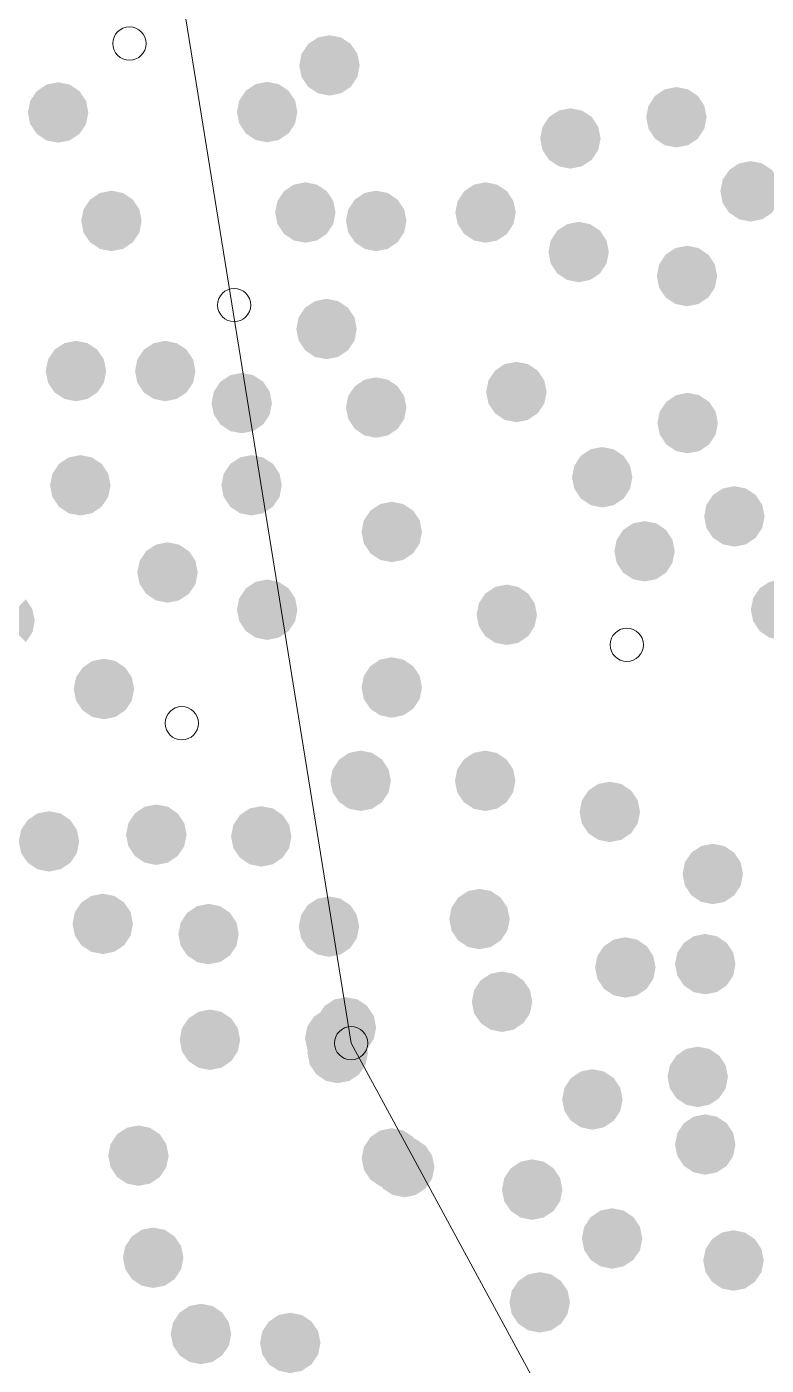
# Model space of a CAD drawing. Header units: millimetres. Extents: x 87938 to 265635, y 330093 to 434310.
# Drawn here: x 234171 to 234868, y 385234 to 386497 of the extents above; entities that cross this region are included whole.
import ezdxf

# ---------------------------------------------------------------- set-up
doc = ezdxf.new("R2010")
doc.units = ezdxf.units.MM

# ---------------------------------------------------------------- blocks, each defined once
blk = doc.blocks.new('A$C3F56660F')
at = {"lineweight": 0}
for p, q in [((1919, 5132.2), (2099.4, 4014.4)), ((2099.4, 4014.4), (2587.1, 3116.1))]:
    blk.add_line(p, q, dxfattribs=at)
for centre, start, end in [((1890.3, 4957.6), 0, 180), ((1890.3, 4957.6), 180, 0), ((1989.1, 4710.9), 0, 180), ((1989.1, 4710.9), 180, 0), ((2359.4, 4390.3), 0, 180), ((2359.4, 4390.3), 180, 0), ((1939.7, 4316.3), 0, 180), ((1939.7, 4316.3), 180, 0), ((2099.4, 4014.4), 0, 180), ((2099.4, 4014.4), 180, 0)]:
    blk.add_arc(centre, 15.7, start, end, dxfattribs=at)
for points in [[(2079, 4937), (2079, 4965.5), (2058.8, 4957.2), (2068.1, 4963.3)], [(2079, 4937), (2099.1, 4957.2), (2079, 4965.5), (2089.9, 4963.3)], [(2079, 4937), (2058.8, 4957.2), (2050.5, 4937), (2052.6, 4947.9)], [(2079, 4937), (2107.5, 4937), (2099.1, 4957.2), (2105.3, 4947.9)], [(2079, 4937), (2050.5, 4937), (2058.8, 4916.8), (2052.6, 4926.1)], [(2079, 4937), (2058.8, 4916.8), (2079, 4908.5), (2068.1, 4910.7)], [(2079, 4937), (2079, 4908.5), (2099.1, 4916.8), (2089.9, 4910.7)], [(2079, 4937), (2099.1, 4916.8), (2107.5, 4937), (2105.3, 4926.1)], [(1823, 4892.6), (1802.9, 4912.7), (1794.5, 4892.6), (1796.7, 4903.5)], [(1823, 4892.6), (1823, 4921.1), (1802.9, 4912.7), (1812.1, 4918.9)], [(1823, 4892.6), (1843.2, 4912.7), (1823, 4921.1), (1833.9, 4918.9)], [(1823, 4892.6), (1851.5, 4892.6), (1843.2, 4912.7), (1849.4, 4903.5)], [(2020.2, 4893), (2000.1, 4913.1), (1991.7, 4893), (1993.9, 4903.9)], [(2020.2, 4893), (2020.2, 4921.5), (2000.1, 4913.1), (2009.3, 4919.3)], [(2020.2, 4893), (2040.4, 4913.1), (2020.2, 4921.5), (2031.1, 4919.3)], [(2020.2, 4893), (2048.7, 4893), (2040.4, 4913.1), (2046.6, 4903.9)], [(2406.2, 4888.1), (2406.2, 4916.6), (2386, 4908.2), (2395.3, 4914.4)], [(2406.2, 4888.1), (2426.4, 4908.2), (2406.2, 4916.6), (2417.1, 4914.4)], [(2406.2, 4888.1), (2386, 4908.2), (2377.7, 4888.1), (2379.9, 4899)], [(2406.2, 4888.1), (2434.7, 4888.1), (2426.4, 4908.2), (2432.5, 4899)], [(1823, 4892.6), (1794.5, 4892.6), (1802.9, 4872.4), (1796.7, 4881.7)], [(1823, 4892.6), (1802.9, 4872.4), (1823, 4864.1), (1812.1, 4866.2)], [(1823, 4892.6), (1823, 4864.1), (1843.2, 4872.4), (1833.9, 4866.2)], [(1823, 4892.6), (1843.2, 4872.4), (1851.5, 4892.6), (1849.4, 4881.7)], [(2020.2, 4893), (1991.7, 4893), (2000.1, 4872.8), (1993.9, 4882.1)], [(2020.2, 4893), (2000.1, 4872.8), (2020.2, 4864.5), (2009.3, 4866.6)], [(2020.2, 4893), (2020.2, 4864.5), (2040.4, 4872.8), (2031.1, 4866.6)], [(2020.2, 4893), (2040.4, 4872.8), (2048.7, 4893), (2046.6, 4882.1)], [(2306.2, 4868.1), (2286, 4888.3), (2277.7, 4868.1), (2279.9, 4879)], [(2306.2, 4868.1), (2306.2, 4896.6), (2286, 4888.3), (2295.3, 4894.4)], [(2306.2, 4868.1), (2326.4, 4888.3), (2306.2, 4896.6), (2317.1, 4894.4)], [(2306.2, 4868.1), (2334.7, 4868.1), (2326.4, 4888.3), (2332.5, 4879)], [(2406.2, 4888.1), (2377.7, 4888.1), (2386, 4867.9), (2379.9, 4877.2)], [(2406.2, 4888.1), (2386, 4867.9), (2406.2, 4859.6), (2395.3, 4861.7)], [(2406.2, 4888.1), (2406.2, 4859.6), (2426.4, 4867.9), (2417.1, 4861.7)], [(2406.2, 4888.1), (2426.4, 4867.9), (2434.7, 4888.1), (2432.5, 4877.2)], [(2306.2, 4868.1), (2277.7, 4868.1), (2286, 4847.9), (2279.9, 4857.2)], [(2306.2, 4868.1), (2286, 4847.9), (2306.2, 4839.6), (2295.3, 4841.8)], [(2306.2, 4868.1), (2306.2, 4839.6), (2326.4, 4847.9), (2317.1, 4841.8)], [(2306.2, 4868.1), (2326.4, 4847.9), (2334.7, 4868.1), (2332.5, 4857.2)], [(2476.2, 4818.2), (2456, 4838.3), (2447.7, 4818.2), (2449.8, 4829.1)], [(2476.2, 4818.2), (2476.2, 4846.7), (2456, 4838.3), (2465.3, 4844.5)], [(2476.2, 4818.2), (2496.4, 4838.3), (2476.2, 4846.7), (2487.1, 4844.5)], [(2476.2, 4818.2), (2504.7, 4818.2), (2496.4, 4838.3), (2502.5, 4829.1)], [(2056.2, 4798.2), (2056.2, 4826.7), (2036.1, 4818.3), (2045.3, 4824.5)], [(2056.2, 4798.2), (2076.4, 4818.3), (2056.2, 4826.7), (2067.1, 4824.5)], [(2226.2, 4798.2), (2226.2, 4826.7), (2206, 4818.3), (2215.3, 4824.5)], [(2226.2, 4798.2), (2246.4, 4818.3), (2226.2, 4826.7), (2237.1, 4824.5)], [(1873.3, 4790.3), (1873.3, 4818.8), (1853.2, 4810.4), (1862.4, 4816.6)], [(1873.3, 4790.3), (1893.5, 4810.4), (1873.3, 4818.8), (1884.2, 4816.6)], [(2056.2, 4798.2), (2036.1, 4818.3), (2027.7, 4798.2), (2029.9, 4809.1)], [(2056.2, 4798.2), (2084.7, 4798.2), (2076.4, 4818.3), (2082.6, 4809.1)], [(2123, 4790.3), (2123, 4818.8), (2102.9, 4810.4), (2112.1, 4816.6)], [(2123, 4790.3), (2143.2, 4810.4), (2123, 4818.8), (2134, 4816.6)], [(2226.2, 4798.2), (2206, 4818.3), (2197.7, 4798.2), (2199.9, 4809.1)], [(2226.2, 4798.2), (2254.7, 4798.2), (2246.4, 4818.3), (2252.5, 4809.1)], [(2476.2, 4818.2), (2447.7, 4818.2), (2456, 4798), (2449.8, 4807.2)], [(2476.2, 4818.2), (2456, 4798), (2476.2, 4789.6), (2465.3, 4791.8)], [(2476.2, 4818.2), (2476.2, 4789.6), (2496.4, 4798), (2487.1, 4791.8)], [(2476.2, 4818.2), (2496.4, 4798), (2504.7, 4818.2), (2502.5, 4807.2)], [(1873.3, 4790.3), (1853.2, 4810.4), (1844.8, 4790.3), (1847, 4801.2)], [(1873.3, 4790.3), (1901.8, 4790.3), (1893.5, 4810.4), (1899.7, 4801.2)], [(2123, 4790.3), (2102.9, 4810.4), (2094.5, 4790.3), (2096.7, 4801.2)], [(2123, 4790.3), (2151.6, 4790.3), (2143.2, 4810.4), (2149.4, 4801.2)], [(1873.3, 4790.3), (1844.8, 4790.3), (1853.2, 4770.1), (1847, 4779.3)], [(1873.3, 4790.3), (1853.2, 4770.1), (1873.3, 4761.7), (1862.4, 4763.9)], [(1873.3, 4790.3), (1873.3, 4761.7), (1893.5, 4770.1), (1884.2, 4763.9)], [(1873.3, 4790.3), (1893.5, 4770.1), (1901.8, 4790.3), (1899.7, 4779.3)], [(2056.2, 4798.2), (2027.7, 4798.2), (2036.1, 4778), (2029.9, 4787.3)], [(2056.2, 4798.2), (2036.1, 4778), (2056.2, 4769.7), (2045.3, 4771.8)], [(2056.2, 4798.2), (2056.2, 4769.7), (2076.4, 4778), (2067.1, 4771.8)], [(2056.2, 4798.2), (2076.4, 4778), (2084.7, 4798.2), (2082.6, 4787.3)], [(2123, 4790.3), (2094.5, 4790.3), (2102.9, 4770.1), (2096.7, 4779.3)], [(2123, 4790.3), (2102.9, 4770.1), (2123, 4761.7), (2112.1, 4763.9)], [(2123, 4790.3), (2123, 4761.7), (2143.2, 4770.1), (2134, 4763.9)], [(2123, 4790.3), (2143.2, 4770.1), (2151.6, 4790.3), (2149.4, 4779.3)], [(2226.2, 4798.2), (2197.7, 4798.2), (2206, 4778), (2199.9, 4787.3)], [(2226.2, 4798.2), (2206, 4778), (2226.2, 4769.7), (2215.3, 4771.8)], [(2226.2, 4798.2), (2226.2, 4769.7), (2246.4, 4778), (2237.1, 4771.8)], [(2226.2, 4798.2), (2246.4, 4778), (2254.7, 4798.2), (2252.5, 4787.3)], [(2314, 4760.9), (2314, 4789.4), (2293.8, 4781.1), (2303.1, 4787.2)], [(2314, 4760.9), (2334.2, 4781.1), (2314, 4789.4), (2324.9, 4787.2)], [(2314, 4760.9), (2293.8, 4781.1), (2285.5, 4760.9), (2287.7, 4771.8)], [(2314, 4760.9), (2342.5, 4760.9), (2334.2, 4781.1), (2340.3, 4771.8)], [(2416.2, 4738.2), (2416.2, 4766.8), (2396, 4758.4), (2405.3, 4764.6)], [(2416.2, 4738.2), (2436.4, 4758.4), (2416.2, 4766.8), (2427.1, 4764.6)], [(2314, 4760.9), (2285.5, 4760.9), (2293.8, 4740.7), (2287.7, 4750)], [(2314, 4760.9), (2293.8, 4740.7), (2314, 4732.4), (2303.1, 4734.6)], [(2314, 4760.9), (2314, 4732.4), (2334.2, 4740.7), (2324.9, 4734.6)], [(2314, 4760.9), (2334.2, 4740.7), (2342.5, 4760.9), (2340.3, 4750)], [(2416.2, 4738.2), (2396, 4758.4), (2387.7, 4738.2), (2389.9, 4749.2)], [(2416.2, 4738.2), (2444.7, 4738.2), (2436.4, 4758.4), (2442.5, 4749.2)], [(2416.2, 4738.2), (2387.7, 4738.2), (2396, 4718.1), (2389.9, 4727.3)], [(2416.2, 4738.2), (2396, 4718.1), (2416.2, 4709.7), (2405.3, 4711.9)], [(2416.2, 4738.2), (2416.2, 4709.7), (2436.4, 4718.1), (2427.1, 4711.9)], [(2416.2, 4738.2), (2436.4, 4718.1), (2444.7, 4738.2), (2442.5, 4727.3)], [(2076.2, 4688.3), (2076.2, 4716.8), (2056.1, 4708.5), (2065.3, 4714.6)], [(2076.2, 4688.3), (2096.4, 4708.5), (2076.2, 4716.8), (2087.1, 4714.6)], [(2076.2, 4688.3), (2056.1, 4708.5), (2047.7, 4688.3), (2049.9, 4699.2)], [(2076.2, 4688.3), (2104.7, 4688.3), (2096.4, 4708.5), (2102.6, 4699.2)], [(2076.2, 4688.3), (2047.7, 4688.3), (2056.1, 4668.1), (2049.9, 4677.4)], [(2076.2, 4688.3), (2056.1, 4668.1), (2076.2, 4659.8), (2065.3, 4661.9)], [(2076.2, 4688.3), (2076.2, 4659.8), (2096.4, 4668.1), (2087.1, 4661.9)], [(2076.2, 4688.3), (2096.4, 4668.1), (2104.7, 4688.3), (2102.6, 4677.4)], [(1839.9, 4648.6), (1839.9, 4677.1), (1819.7, 4668.8), (1828.9, 4674.9)], [(1839.9, 4648.6), (1860, 4668.8), (1839.9, 4677.1), (1850.8, 4674.9)], [(1924.1, 4648.6), (1924.1, 4677.1), (1903.9, 4668.8), (1913.2, 4674.9)], [(1924.1, 4648.6), (1944.2, 4668.8), (1924.1, 4677.1), (1935, 4674.9)], [(1839.9, 4648.6), (1819.7, 4668.8), (1811.3, 4648.6), (1813.5, 4659.5)], [(1839.9, 4648.6), (1868.4, 4648.6), (1860, 4668.8), (1866.2, 4659.5)], [(1924.1, 4648.6), (1903.9, 4668.8), (1895.6, 4648.6), (1897.7, 4659.5)], [(1924.1, 4648.6), (1952.6, 4648.6), (1944.2, 4668.8), (1950.4, 4659.5)], [(1839.9, 4648.6), (1811.3, 4648.6), (1819.7, 4628.4), (1813.5, 4637.7)], [(1839.9, 4648.6), (1819.7, 4628.4), (1839.9, 4620.1), (1828.9, 4622.3)], [(1839.9, 4648.6), (1839.9, 4620.1), (1860, 4628.4), (1850.8, 4622.3)], [(1839.9, 4648.6), (1860, 4628.4), (1868.4, 4648.6), (1866.2, 4637.7)], [(1924.1, 4648.6), (1895.6, 4648.6), (1903.9, 4628.4), (1897.7, 4637.7)], [(1924.1, 4648.6), (1903.9, 4628.4), (1924.1, 4620.1), (1913.2, 4622.3)], [(1924.1, 4648.6), (1924.1, 4620.1), (1944.2, 4628.4), (1935, 4622.3)], [(1924.1, 4648.6), (1944.2, 4628.4), (1952.6, 4648.6), (1950.4, 4637.7)], [(2255.2, 4628.8), (2235.1, 4649), (2226.7, 4628.8), (2228.9, 4639.7)], [(2255.2, 4628.8), (2255.2, 4657.3), (2235.1, 4649), (2244.3, 4655.2)], [(2255.2, 4628.8), (2275.4, 4649), (2255.2, 4657.3), (2266.1, 4655.2)], [(2255.2, 4628.8), (2283.8, 4628.8), (2275.4, 4649), (2281.6, 4639.7)], [(1996.2, 4618.4), (1976.1, 4638.5), (1967.7, 4618.4), (1969.9, 4629.3)], [(1996.2, 4618.4), (1996.2, 4646.9), (1976.1, 4638.5), (1985.3, 4644.7)], [(1996.2, 4618.4), (2016.4, 4638.5), (1996.2, 4646.9), (2007.1, 4644.7)], [(1996.2, 4618.4), (2024.7, 4618.4), (2016.4, 4638.5), (2022.6, 4629.3)], [(2123, 4614.2), (2123, 4642.7), (2102.9, 4634.3), (2112.1, 4640.5)], [(2123, 4614.2), (2143.2, 4634.3), (2123, 4642.7), (2134, 4640.5)], [(2123, 4614.2), (2102.9, 4634.3), (2094.5, 4614.2), (2096.7, 4625.1)], [(2123, 4614.2), (2151.6, 4614.2), (2143.2, 4634.3), (2149.4, 4625.1)], [(2255.2, 4628.8), (2226.7, 4628.8), (2235.1, 4608.7), (2228.9, 4617.9)], [(2255.2, 4628.8), (2235.1, 4608.7), (2255.2, 4600.3), (2244.3, 4602.5)], [(2255.2, 4628.8), (2255.2, 4600.3), (2275.4, 4608.7), (2266.1, 4602.5)], [(2255.2, 4628.8), (2275.4, 4608.7), (2283.8, 4628.8), (2281.6, 4617.9)], [(2416.8, 4599.5), (2416.8, 4628), (2396.7, 4619.6), (2405.9, 4625.8)], [(2416.8, 4599.5), (2437, 4619.6), (2416.8, 4628), (2427.7, 4625.8)], [(1996.2, 4618.4), (1967.7, 4618.4), (1976.1, 4598.2), (1969.9, 4607.5)], [(1996.2, 4618.4), (1976.1, 4598.2), (1996.2, 4589.9), (1985.3, 4592)], [(1996.2, 4618.4), (1996.2, 4589.9), (2016.4, 4598.2), (2007.1, 4592)], [(1996.2, 4618.4), (2016.4, 4598.2), (2024.7, 4618.4), (2022.6, 4607.5)], [(2123, 4614.2), (2094.5, 4614.2), (2102.9, 4594), (2096.7, 4603.3)], [(2123, 4614.2), (2102.9, 4594), (2123, 4585.6), (2112.1, 4587.8)], [(2123, 4614.2), (2123, 4585.6), (2143.2, 4594), (2134, 4587.8)], [(2123, 4614.2), (2143.2, 4594), (2151.6, 4614.2), (2149.4, 4603.3)], [(2416.8, 4599.5), (2396.7, 4619.6), (2388.3, 4599.5), (2390.5, 4610.4)], [(2416.8, 4599.5), (2445.3, 4599.5), (2437, 4619.6), (2443.2, 4610.4)], [(2416.8, 4599.5), (2388.3, 4599.5), (2396.7, 4579.3), (2390.5, 4588.6)], [(2416.8, 4599.5), (2396.7, 4579.3), (2416.8, 4571), (2405.9, 4573.1)], [(2416.8, 4599.5), (2416.8, 4571), (2437, 4579.3), (2427.7, 4573.1)], [(2416.8, 4599.5), (2437, 4579.3), (2445.3, 4599.5), (2443.2, 4588.6)], [(2336.2, 4548.4), (2336.2, 4576.9), (2316, 4568.6), (2325.3, 4574.8)], [(2336.2, 4548.4), (2356.4, 4568.6), (2336.2, 4576.9), (2347.1, 4574.8)], [(1844, 4540.8), (1823.8, 4561), (1815.4, 4540.8), (1817.6, 4551.7)], [(1844, 4540.8), (1844, 4569.3), (1823.8, 4561), (1833, 4567.1)], [(1844, 4540.8), (1864.1, 4561), (1844, 4569.3), (1854.9, 4567.1)], [(1844, 4540.8), (1872.5, 4540.8), (1864.1, 4561), (1870.3, 4551.7)], [(2005.5, 4540.8), (1985.4, 4561), (1977, 4540.8), (1979.2, 4551.7)], [(2005.5, 4540.8), (2005.5, 4569.3), (1985.4, 4561), (1994.6, 4567.1)], [(2005.5, 4540.8), (2025.7, 4561), (2005.5, 4569.3), (2016.4, 4567.1)], [(2005.5, 4540.8), (2034, 4540.8), (2025.7, 4561), (2031.9, 4551.7)], [(2336.2, 4548.4), (2316, 4568.6), (2307.7, 4548.4), (2309.9, 4559.3)], [(2336.2, 4548.4), (2364.7, 4548.4), (2356.4, 4568.6), (2362.5, 4559.3)], [(2336.2, 4548.4), (2307.7, 4548.4), (2316, 4528.3), (2309.9, 4537.5)], [(2336.2, 4548.4), (2316, 4528.3), (2336.2, 4519.9), (2325.3, 4522.1)], [(2336.2, 4548.4), (2336.2, 4519.9), (2356.4, 4528.3), (2347.1, 4522.1)], [(2336.2, 4548.4), (2356.4, 4528.3), (2364.7, 4548.4), (2362.5, 4537.5)], [(1844, 4540.8), (1815.4, 4540.8), (1823.8, 4520.6), (1817.6, 4529.9)], [(1844, 4540.8), (1823.8, 4520.6), (1844, 4512.3), (1833, 4514.4)], [(1844, 4540.8), (1844, 4512.3), (1864.1, 4520.6), (1854.9, 4514.4)], [(1844, 4540.8), (1864.1, 4520.6), (1872.5, 4540.8), (1870.3, 4529.9)], [(2005.5, 4540.8), (1977, 4540.8), (1985.4, 4520.6), (1979.2, 4529.9)], [(2005.5, 4540.8), (1985.4, 4520.6), (2005.5, 4512.3), (1994.6, 4514.4)], [(2005.5, 4540.8), (2005.5, 4512.3), (2025.7, 4520.6), (2016.4, 4514.4)], [(2005.5, 4540.8), (2025.7, 4520.6), (2034, 4540.8), (2031.9, 4529.9)], [(2460.9, 4511.4), (2460.9, 4540), (2440.7, 4531.6), (2450, 4537.8)], [(2460.9, 4511.4), (2481, 4531.6), (2460.9, 4540), (2471.8, 4537.8)], [(2137.7, 4496.8), (2137.7, 4525.3), (2117.6, 4516.9), (2126.8, 4523.1)], [(2137.7, 4496.8), (2157.9, 4516.9), (2137.7, 4525.3), (2148.6, 4523.1)], [(2460.9, 4511.4), (2440.7, 4531.6), (2432.4, 4511.4), (2434.5, 4522.4)], [(2460.9, 4511.4), (2489.4, 4511.4), (2481, 4531.6), (2487.2, 4522.4)], [(2137.7, 4496.8), (2117.6, 4516.9), (2109.2, 4496.8), (2111.4, 4507.7)], [(2137.7, 4496.8), (2166.2, 4496.8), (2157.9, 4516.9), (2164.1, 4507.7)], [(2460.9, 4511.4), (2432.4, 4511.4), (2440.7, 4491.3), (2434.5, 4500.5)], [(2460.9, 4511.4), (2440.7, 4491.3), (2460.9, 4482.9), (2450, 4485.1)], [(2460.9, 4511.4), (2460.9, 4482.9), (2481, 4491.3), (2471.8, 4485.1)], [(2460.9, 4511.4), (2481, 4491.3), (2489.4, 4511.4), (2487.2, 4500.5)], [(2137.7, 4496.8), (2109.2, 4496.8), (2117.6, 4476.6), (2111.4, 4485.9)], [(2137.7, 4496.8), (2117.6, 4476.6), (2137.7, 4468.3), (2126.8, 4470.4)], [(2137.7, 4496.8), (2137.7, 4468.3), (2157.9, 4476.6), (2148.6, 4470.4)], [(2137.7, 4496.8), (2157.9, 4476.6), (2166.2, 4496.8), (2164.1, 4485.9)], [(2376.2, 4478.5), (2356, 4498.7), (2347.7, 4478.5), (2349.9, 4489.4)], [(2376.2, 4478.5), (2376.2, 4507), (2356, 4498.7), (2365.3, 4504.9)], [(2376.2, 4478.5), (2396.4, 4498.7), (2376.2, 4507), (2387.1, 4504.9)], [(2376.2, 4478.5), (2404.7, 4478.5), (2396.4, 4498.7), (2402.5, 4489.4)], [(1926.2, 4458.5), (1926.2, 4487), (1906.1, 4478.7), (1915.3, 4484.9)], [(1926.2, 4458.5), (1946.4, 4478.7), (1926.2, 4487), (1937.1, 4484.9)], [(1926.2, 4458.5), (1906.1, 4478.7), (1897.7, 4458.5), (1899.9, 4469.4)], [(1926.2, 4458.5), (1954.7, 4458.5), (1946.4, 4478.7), (1952.6, 4469.4)], [(2376.2, 4478.5), (2347.7, 4478.5), (2356, 4458.3), (2349.9, 4467.6)], [(2376.2, 4478.5), (2356, 4458.3), (2376.2, 4450), (2365.3, 4452.2)], [(2376.2, 4478.5), (2376.2, 4450), (2396.4, 4458.3), (2387.1, 4452.2)], [(2376.2, 4478.5), (2396.4, 4458.3), (2404.7, 4478.5), (2402.5, 4467.6)], [(1926.2, 4458.5), (1897.7, 4458.5), (1906.1, 4438.4), (1899.9, 4447.6)], [(1926.2, 4458.5), (1906.1, 4438.4), (1926.2, 4430), (1915.3, 4432.2)], [(1926.2, 4458.5), (1926.2, 4430), (1946.4, 4438.4), (1937.1, 4432.2)], [(1926.2, 4458.5), (1946.4, 4438.4), (1954.7, 4458.5), (1952.6, 4447.6)], [(2020.2, 4423.4), (2020.2, 4451.9), (2000.1, 4443.6), (2009.3, 4449.7)], [(2020.2, 4423.4), (2040.4, 4443.6), (2020.2, 4451.9), (2031.1, 4449.7)], [(2246.2, 4418.6), (2246.2, 4447.1), (2226, 4438.7), (2235.3, 4444.9)], [(2246.2, 4418.6), (2266.4, 4438.7), (2246.2, 4447.1), (2257.1, 4444.9)], [(2504.9, 4423.4), (2504.9, 4451.9), (2484.8, 4443.6), (2494, 4449.7)], [(1772.5, 4413), (1801, 4413), (1792.7, 4433.2), (1798.8, 4423.9)], [(2020.2, 4423.4), (2000.1, 4443.6), (1991.7, 4423.4), (1993.9, 4434.3)], [(2020.2, 4423.4), (2048.7, 4423.4), (2040.4, 4443.6), (2046.6, 4434.3)], [(2246.2, 4418.6), (2226, 4438.7), (2217.7, 4418.6), (2219.9, 4429.5)], [(2246.2, 4418.6), (2274.7, 4418.6), (2266.4, 4438.7), (2272.5, 4429.5)], [(2504.9, 4423.4), (2484.8, 4443.6), (2476.4, 4423.4), (2478.6, 4434.3)], [(2020.2, 4423.4), (1991.7, 4423.4), (2000.1, 4403.2), (1993.9, 4412.5)], [(2020.2, 4423.4), (2000.1, 4403.2), (2020.2, 4394.9), (2009.3, 4397.1)], [(2020.2, 4423.4), (2020.2, 4394.9), (2040.4, 4403.2), (2031.1, 4397.1)], [(2020.2, 4423.4), (2040.4, 4403.2), (2048.7, 4423.4), (2046.6, 4412.5)], [(2504.9, 4423.4), (2476.4, 4423.4), (2484.8, 4403.2), (2478.6, 4412.5)], [(2504.9, 4423.4), (2484.8, 4403.2), (2504.9, 4394.9), (2494, 4397.1)], [(1772.5, 4413), (1792.7, 4392.9), (1801, 4413), (1798.8, 4402.1)], [(2246.2, 4418.6), (2217.7, 4418.6), (2226, 4398.4), (2219.9, 4407.7)], [(2246.2, 4418.6), (2226, 4398.4), (2246.2, 4390.1), (2235.3, 4392.2)], [(2246.2, 4418.6), (2246.2, 4390.1), (2266.4, 4398.4), (2257.1, 4392.2)], [(2246.2, 4418.6), (2266.4, 4398.4), (2274.7, 4418.6), (2272.5, 4407.7)], [(1866.2, 4348.6), (1866.2, 4377.2), (1846.1, 4368.8), (1855.3, 4375)], [(1866.2, 4348.6), (1886.4, 4368.8), (1866.2, 4377.2), (1877.1, 4375)], [(2137.7, 4350), (2117.6, 4370.2), (2109.2, 4350), (2111.4, 4360.9)], [(2137.7, 4350), (2137.7, 4378.5), (2117.6, 4370.2), (2126.8, 4376.4)], [(2137.7, 4350), (2157.9, 4370.2), (2137.7, 4378.5), (2148.6, 4376.4)], [(2137.7, 4350), (2166.2, 4350), (2157.9, 4370.2), (2164.1, 4360.9)], [(1866.2, 4348.6), (1846.1, 4368.8), (1837.7, 4348.6), (1839.9, 4359.6)], [(1866.2, 4348.6), (1894.7, 4348.6), (1886.4, 4368.8), (1892.6, 4359.6)], [(1866.2, 4348.6), (1837.7, 4348.6), (1846.1, 4328.5), (1839.9, 4337.7)], [(1866.2, 4348.6), (1846.1, 4328.5), (1866.2, 4320.1), (1855.3, 4322.3)], [(1866.2, 4348.6), (1866.2, 4320.1), (1886.4, 4328.5), (1877.1, 4322.3)], [(1866.2, 4348.6), (1886.4, 4328.5), (1894.7, 4348.6), (1892.6, 4337.7)], [(2137.7, 4350), (2109.2, 4350), (2117.6, 4329.9), (2111.4, 4339.1)], [(2137.7, 4350), (2117.6, 4329.9), (2137.7, 4321.5), (2126.8, 4323.7)], [(2137.7, 4350), (2137.7, 4321.5), (2157.9, 4329.9), (2148.6, 4323.7)], [(2137.7, 4350), (2157.9, 4329.9), (2166.2, 4350), (2164.1, 4339.1)], [(2108.4, 4262), (2088.2, 4282.1), (2079.8, 4262), (2082, 4272.9)], [(2108.4, 4262), (2108.4, 4290.5), (2088.2, 4282.1), (2097.4, 4288.3)], [(2108.4, 4262), (2128.5, 4282.1), (2108.4, 4290.5), (2119.3, 4288.3)], [(2108.4, 4262), (2136.9, 4262), (2128.5, 4282.1), (2134.7, 4272.9)], [(2225.9, 4262), (2205.7, 4282.1), (2197.3, 4262), (2199.5, 4272.9)], [(2225.9, 4262), (2225.9, 4290.5), (2205.7, 4282.1), (2214.9, 4288.3)], [(2225.9, 4262), (2246, 4282.1), (2225.9, 4290.5), (2236.8, 4288.3)], [(2225.9, 4262), (2254.4, 4262), (2246, 4282.1), (2252.2, 4272.9)], [(2108.4, 4262), (2079.8, 4262), (2088.2, 4241.8), (2082, 4251.1)], [(2108.4, 4262), (2088.2, 4241.8), (2108.4, 4233.5), (2097.4, 4235.6)], [(2108.4, 4262), (2108.4, 4233.5), (2128.5, 4241.8), (2119.3, 4235.6)], [(2108.4, 4262), (2128.5, 4241.8), (2136.9, 4262), (2134.7, 4251.1)], [(2225.9, 4262), (2197.3, 4262), (2205.7, 4241.8), (2199.5, 4251.1)], [(2225.9, 4262), (2205.7, 4241.8), (2225.9, 4233.5), (2214.9, 4235.6)], [(2225.9, 4262), (2225.9, 4233.5), (2246, 4241.8), (2236.8, 4235.6)], [(2225.9, 4262), (2246, 4241.8), (2254.4, 4262), (2252.2, 4251.1)], [(2343.4, 4232.6), (2343.4, 4261.1), (2323.2, 4252.8), (2332.5, 4259)], [(2343.4, 4232.6), (2363.5, 4252.8), (2343.4, 4261.1), (2354.3, 4259)], [(2343.4, 4232.6), (2323.2, 4252.8), (2314.9, 4232.6), (2317, 4243.5)], [(2343.4, 4232.6), (2371.9, 4232.6), (2363.5, 4252.8), (2369.7, 4243.5)], [(1814.4, 4204.8), (1814.4, 4233.3), (1794.3, 4225), (1803.5, 4231.2)], [(1814.4, 4204.8), (1834.6, 4225), (1814.4, 4233.3), (1825.3, 4231.2)], [(1915.6, 4211.1), (1895.5, 4231.3), (1887.1, 4211.1), (1889.3, 4222)], [(1915.6, 4211.1), (1915.6, 4239.6), (1895.5, 4231.3), (1904.7, 4237.5)], [(1915.6, 4211.1), (1935.8, 4231.3), (1915.6, 4239.6), (1926.6, 4237.5)], [(1915.6, 4211.1), (1944.2, 4211.1), (1935.8, 4231.3), (1942, 4222)], [(2014.6, 4209.5), (2014.6, 4238), (1994.5, 4229.7), (2003.7, 4235.9)], [(2014.6, 4209.5), (2034.8, 4229.7), (2014.6, 4238), (2025.5, 4235.9)], [(2343.4, 4232.6), (2314.9, 4232.6), (2323.2, 4212.5), (2317, 4221.7)], [(2343.4, 4232.6), (2323.2, 4212.5), (2343.4, 4204.1), (2332.5, 4206.3)], [(2343.4, 4232.6), (2343.4, 4204.1), (2363.5, 4212.5), (2354.3, 4206.3)], [(2343.4, 4232.6), (2363.5, 4212.5), (2371.9, 4232.6), (2369.7, 4221.7)], [(1814.4, 4204.8), (1794.3, 4225), (1785.9, 4204.8), (1788.1, 4215.7)], [(1814.4, 4204.8), (1842.9, 4204.8), (1834.6, 4225), (1840.8, 4215.7)], [(2014.6, 4209.5), (1994.5, 4229.7), (1986.1, 4209.5), (1988.3, 4220.4)], [(2014.6, 4209.5), (2043.1, 4209.5), (2034.8, 4229.7), (2041, 4220.4)], [(1915.6, 4211.1), (1887.1, 4211.1), (1895.5, 4191), (1889.3, 4200.2)], [(1915.6, 4211.1), (1895.5, 4191), (1915.6, 4182.6), (1904.7, 4184.8)], [(1915.6, 4211.1), (1915.6, 4182.6), (1935.8, 4191), (1926.6, 4184.8)], [(1915.6, 4211.1), (1935.8, 4191), (1944.2, 4211.1), (1942, 4200.2)], [(2014.6, 4209.5), (1986.1, 4209.5), (1994.5, 4189.4), (1988.3, 4198.6)], [(2014.6, 4209.5), (1994.5, 4189.4), (2014.6, 4181), (2003.7, 4183.2)], [(2014.6, 4209.5), (2014.6, 4181), (2034.8, 4189.4), (2025.5, 4183.2)], [(2014.6, 4209.5), (2034.8, 4189.4), (2043.1, 4209.5), (2041, 4198.6)], [(1814.4, 4204.8), (1785.9, 4204.8), (1794.3, 4184.7), (1788.1, 4193.9)], [(1814.4, 4204.8), (1794.3, 4184.7), (1814.4, 4176.3), (1803.5, 4178.5)], [(1814.4, 4204.8), (1814.4, 4176.3), (1834.6, 4184.7), (1825.3, 4178.5)], [(1814.4, 4204.8), (1834.6, 4184.7), (1842.9, 4204.8), (1840.8, 4193.9)], [(2440.5, 4174.1), (2420.3, 4194.2), (2412, 4174.1), (2414.2, 4185)], [(2440.5, 4174.1), (2440.5, 4202.6), (2420.3, 4194.2), (2429.6, 4200.4)], [(2440.5, 4174.1), (2460.7, 4194.2), (2440.5, 4202.6), (2451.4, 4200.4)], [(2440.5, 4174.1), (2469, 4174.1), (2460.7, 4194.2), (2466.9, 4185)], [(2440.5, 4174.1), (2412, 4174.1), (2420.3, 4153.9), (2414.2, 4163.2)], [(2440.5, 4174.1), (2420.3, 4153.9), (2440.5, 4145.6), (2429.6, 4147.7)], [(2440.5, 4174.1), (2440.5, 4145.6), (2460.7, 4153.9), (2451.4, 4147.7)], [(2440.5, 4174.1), (2460.7, 4153.9), (2469, 4174.1), (2466.9, 4163.2)], [(1865.1, 4127), (1865.1, 4155.5), (1845, 4147.2), (1854.2, 4153.3)], [(1865.1, 4127), (1885.3, 4147.2), (1865.1, 4155.5), (1876, 4153.3)], [(2220.5, 4131.5), (2220.5, 4160), (2200.3, 4151.7), (2209.6, 4157.9)], [(2220.5, 4131.5), (2240.6, 4151.7), (2220.5, 4160), (2231.4, 4157.9)], [(1865.1, 4127), (1845, 4147.2), (1836.6, 4127), (1838.8, 4137.9)], [(1865.1, 4127), (1893.6, 4127), (1885.3, 4147.2), (1891.5, 4137.9)], [(1964.9, 4117.3), (1964.9, 4145.9), (1944.8, 4137.5), (1954, 4143.7)], [(1964.9, 4117.3), (1985.1, 4137.5), (1964.9, 4145.9), (1975.8, 4143.7)], [(2078.5, 4124.4), (2058.3, 4144.6), (2050, 4124.4), (2052.2, 4135.3)], [(2078.5, 4124.4), (2078.5, 4152.9), (2058.3, 4144.6), (2067.6, 4150.8)], [(2078.5, 4124.4), (2098.7, 4144.6), (2078.5, 4152.9), (2089.4, 4150.8)], [(2078.5, 4124.4), (2107, 4124.4), (2098.7, 4144.6), (2104.8, 4135.3)], [(2220.5, 4131.5), (2200.3, 4151.7), (2192, 4131.5), (2194.1, 4142.4)], [(2220.5, 4131.5), (2249, 4131.5), (2240.6, 4151.7), (2246.8, 4142.4)], [(1964.9, 4117.3), (1944.8, 4137.5), (1936.4, 4117.3), (1938.6, 4128.3)], [(1964.9, 4117.3), (1993.4, 4117.3), (1985.1, 4137.5), (1991.3, 4128.3)], [(2220.5, 4131.5), (2192, 4131.5), (2200.3, 4111.4), (2194.1, 4120.6)], [(2220.5, 4131.5), (2200.3, 4111.4), (2220.5, 4103), (2209.6, 4105.2)], [(2220.5, 4131.5), (2220.5, 4103), (2240.6, 4111.4), (2231.4, 4105.2)], [(2220.5, 4131.5), (2240.6, 4111.4), (2249, 4131.5), (2246.8, 4120.6)], [(1865.1, 4127), (1836.6, 4127), (1845, 4106.8), (1838.8, 4116.1)], [(1865.1, 4127), (1845, 4106.8), (1865.1, 4098.5), (1854.2, 4100.7)], [(1865.1, 4127), (1865.1, 4098.5), (1885.3, 4106.8), (1876, 4100.7)], [(1865.1, 4127), (1885.3, 4106.8), (1893.6, 4127), (1891.5, 4116.1)], [(1964.9, 4117.3), (1936.4, 4117.3), (1944.8, 4097.2), (1938.6, 4106.4)], [(1964.9, 4117.3), (1944.8, 4097.2), (1964.9, 4088.8), (1954, 4091)], [(1964.9, 4117.3), (1964.9, 4088.8), (1985.1, 4097.2), (1975.8, 4091)], [(1964.9, 4117.3), (1985.1, 4097.2), (1993.4, 4117.3), (1991.3, 4106.4)], [(2078.5, 4124.4), (2050, 4124.4), (2058.3, 4104.3), (2052.2, 4113.5)], [(2078.5, 4124.4), (2058.3, 4104.3), (2078.5, 4095.9), (2067.6, 4098.1)], [(2078.5, 4124.4), (2078.5, 4095.9), (2098.7, 4104.3), (2089.4, 4098.1)], [(2078.5, 4124.4), (2098.7, 4104.3), (2107, 4124.4), (2104.8, 4113.5)], [(2433.4, 4089), (2433.4, 4117.5), (2413.3, 4109.1), (2422.5, 4115.3)], [(2433.4, 4089), (2453.6, 4109.1), (2433.4, 4117.5), (2444.3, 4115.3)], [(2358.1, 4085.9), (2337.9, 4106), (2329.5, 4085.9), (2331.7, 4096.8)], [(2358.1, 4085.9), (2358.1, 4114.4), (2337.9, 4106), (2347.1, 4112.2)], [(2358.1, 4085.9), (2378.2, 4106), (2358.1, 4114.4), (2369, 4112.2)], [(2358.1, 4085.9), (2386.6, 4085.9), (2378.2, 4106), (2384.4, 4096.8)], [(2433.4, 4089), (2413.3, 4109.1), (2404.9, 4089), (2407.1, 4099.9)], [(2433.4, 4089), (2461.9, 4089), (2453.6, 4109.1), (2459.8, 4099.9)], [(2241.8, 4053.5), (2241.8, 4082), (2221.6, 4073.7), (2230.8, 4079.9)], [(2241.8, 4053.5), (2261.9, 4073.7), (2241.8, 4082), (2252.7, 4079.9)], [(2358.1, 4085.9), (2329.5, 4085.9), (2337.9, 4065.7), (2331.7, 4075)], [(2358.1, 4085.9), (2337.9, 4065.7), (2358.1, 4057.4), (2347.1, 4059.5)], [(2358.1, 4085.9), (2358.1, 4057.4), (2378.2, 4065.7), (2369, 4059.5)], [(2358.1, 4085.9), (2378.2, 4065.7), (2386.6, 4085.9), (2384.4, 4075)], [(2433.4, 4089), (2404.9, 4089), (2413.3, 4068.8), (2407.1, 4078.1)], [(2433.4, 4089), (2413.3, 4068.8), (2433.4, 4060.5), (2422.5, 4062.6)], [(2433.4, 4089), (2433.4, 4060.5), (2453.6, 4068.8), (2444.3, 4062.6)], [(2433.4, 4089), (2453.6, 4068.8), (2461.9, 4089), (2459.8, 4078.1)], [(2241.8, 4053.5), (2221.6, 4073.7), (2213.2, 4053.5), (2215.4, 4064.4)], [(2241.8, 4053.5), (2270.3, 4053.5), (2261.9, 4073.7), (2268.1, 4064.4)], [(2094.5, 4029.3), (2094.5, 4057.8), (2074.3, 4049.5), (2083.6, 4055.7)], [(2094.5, 4029.3), (2114.6, 4049.5), (2094.5, 4057.8), (2105.4, 4055.7)], [(1966.2, 4017.6), (1966.2, 4046.2), (1946, 4037.8), (1955.3, 4044)], [(1966.2, 4017.6), (1986.3, 4037.8), (1966.2, 4046.2), (1977.1, 4044)], [(2084.4, 4019.2), (2084.4, 4047.7), (2064.3, 4039.4), (2073.5, 4045.5)], [(2094.5, 4029.3), (2074.3, 4049.5), (2066, 4029.3), (2068.1, 4040.2)], [(2084.4, 4019.2), (2104.6, 4039.4), (2084.4, 4047.7), (2095.3, 4045.5)], [(2094.5, 4029.3), (2123, 4029.3), (2114.6, 4049.5), (2120.8, 4040.2)], [(2241.8, 4053.5), (2213.2, 4053.5), (2221.6, 4033.4), (2215.4, 4042.6)], [(2241.8, 4053.5), (2221.6, 4033.4), (2241.8, 4025), (2230.8, 4027.2)], [(2241.8, 4053.5), (2241.8, 4025), (2261.9, 4033.4), (2252.7, 4027.2)], [(2241.8, 4053.5), (2261.9, 4033.4), (2270.3, 4053.5), (2268.1, 4042.6)], [(1966.2, 4017.6), (1946, 4037.8), (1937.7, 4017.6), (1939.8, 4028.6)], [(1966.2, 4017.6), (1994.7, 4017.6), (1986.3, 4037.8), (1992.5, 4028.6)], [(2084.4, 4019.2), (2064.3, 4039.4), (2055.9, 4019.2), (2058.1, 4030.1)], [(2094.5, 4029.3), (2066, 4029.3), (2074.3, 4009.2), (2068.1, 4018.4)], [(2086.7, 4005.1), (2086.7, 4033.6), (2066.6, 4025.3), (2075.8, 4031.5)], [(2094.5, 4029.3), (2074.3, 4009.2), (2094.5, 4000.8), (2083.6, 4003)], [(2084.4, 4019.2), (2112.9, 4019.2), (2104.6, 4039.4), (2110.8, 4030.1)], [(2086.7, 4005.1), (2106.9, 4025.3), (2086.7, 4033.6), (2097.6, 4031.5)], [(2094.5, 4029.3), (2094.5, 4000.8), (2114.6, 4009.2), (2105.4, 4003)], [(2094.5, 4029.3), (2114.6, 4009.2), (2123, 4029.3), (2120.8, 4018.4)], [(1966.2, 4017.6), (1937.7, 4017.6), (1946, 3997.5), (1939.8, 4006.7)], [(1966.2, 4017.6), (1946, 3997.5), (1966.2, 3989.1), (1955.3, 3991.3)], [(1966.2, 4017.6), (1966.2, 3989.1), (1986.3, 3997.5), (1977.1, 3991.3)], [(1966.2, 4017.6), (1986.3, 3997.5), (1994.7, 4017.6), (1992.5, 4006.7)], [(2084.4, 4019.2), (2055.9, 4019.2), (2064.3, 3999), (2058.1, 4008.3)], [(2086.7, 4005.1), (2066.6, 4025.3), (2058.2, 4005.1), (2060.4, 4016)], [(2084.4, 4019.2), (2064.3, 3999), (2084.4, 3990.7), (2073.5, 3992.9)], [(2084.4, 4019.2), (2084.4, 3990.7), (2104.6, 3999), (2095.3, 3992.9)], [(2084.4, 4019.2), (2104.6, 3999), (2112.9, 4019.2), (2110.8, 4008.3)], [(2086.7, 4005.1), (2115.3, 4005.1), (2106.9, 4025.3), (2113.1, 4016)], [(2086.7, 4005.1), (2058.2, 4005.1), (2066.6, 3985), (2060.4, 3994.2)], [(2086.7, 4005.1), (2066.6, 3985), (2086.7, 3976.6), (2075.8, 3978.8)], [(2086.7, 4005.1), (2086.7, 3976.6), (2106.9, 3985), (2097.6, 3978.8)], [(2086.7, 4005.1), (2106.9, 3985), (2115.3, 4005.1), (2113.1, 3994.2)], [(2426.3, 3982.6), (2426.3, 4011.1), (2406.2, 4002.8), (2415.4, 4009)], [(2426.3, 3982.6), (2446.5, 4002.8), (2426.3, 4011.1), (2437.2, 4009)], [(2426.3, 3982.6), (2406.2, 4002.8), (2397.8, 3982.6), (2400, 3993.5)], [(2426.3, 3982.6), (2454.8, 3982.6), (2446.5, 4002.8), (2452.7, 3993.5)], [(2326.9, 3961.3), (2306.8, 3981.5), (2298.4, 3961.3), (2300.6, 3972.3)], [(2326.9, 3961.3), (2326.9, 3989.9), (2306.8, 3981.5), (2316, 3987.7)], [(2326.9, 3961.3), (2347.1, 3981.5), (2326.9, 3989.9), (2337.8, 3987.7)], [(2326.9, 3961.3), (2355.5, 3961.3), (2347.1, 3981.5), (2353.3, 3972.3)], [(2426.3, 3982.6), (2397.8, 3982.6), (2406.2, 3962.5), (2400, 3971.7)], [(2426.3, 3982.6), (2406.2, 3962.5), (2426.3, 3954.1), (2415.4, 3956.3)], [(2426.3, 3982.6), (2426.3, 3954.1), (2446.5, 3962.5), (2437.2, 3956.3)], [(2426.3, 3982.6), (2446.5, 3962.5), (2454.8, 3982.6), (2452.7, 3971.7)], [(2326.9, 3961.3), (2298.4, 3961.3), (2306.8, 3941.2), (2300.6, 3950.4)], [(2326.9, 3961.3), (2306.8, 3941.2), (2326.9, 3932.8), (2316, 3935)], [(2326.9, 3961.3), (2326.9, 3932.8), (2347.1, 3941.2), (2337.8, 3935)], [(2326.9, 3961.3), (2347.1, 3941.2), (2355.5, 3961.3), (2353.3, 3950.4)], [(2433.4, 3918.8), (2433.4, 3947.3), (2413.3, 3939), (2422.5, 3945.1)], [(2433.4, 3918.8), (2453.6, 3939), (2433.4, 3947.3), (2444.3, 3945.1)], [(1898.8, 3908.3), (1878.6, 3928.4), (1870.3, 3908.3), (1872.5, 3919.2)], [(1898.8, 3908.3), (1898.8, 3936.8), (1878.6, 3928.4), (1887.9, 3934.6)], [(1898.8, 3908.3), (1919, 3928.4), (1898.8, 3936.8), (1909.7, 3934.6)], [(1898.8, 3908.3), (1927.3, 3908.3), (1919, 3928.4), (1925.1, 3919.2)], [(2137.8, 3905.7), (2137.8, 3934.2), (2117.7, 3925.9), (2126.9, 3932)], [(2137.8, 3905.7), (2158, 3925.9), (2137.8, 3934.2), (2148.7, 3932)], [(2433.4, 3918.8), (2413.3, 3939), (2404.9, 3918.8), (2407.1, 3929.7)], [(2433.4, 3918.8), (2461.9, 3918.8), (2453.6, 3939), (2459.8, 3929.7)], [(2137.8, 3905.7), (2117.7, 3925.9), (2109.3, 3905.7), (2111.5, 3916.6)], [(2149.5, 3897.5), (2129.3, 3917.7), (2121, 3897.5), (2123.1, 3908.4)], [(2149.5, 3897.5), (2149.5, 3926), (2129.3, 3917.7), (2138.6, 3923.9)], [(2137.8, 3905.7), (2166.3, 3905.7), (2158, 3925.9), (2164.2, 3916.6)], [(2149.5, 3897.5), (2169.6, 3917.7), (2149.5, 3926), (2160.4, 3923.9)], [(2149.5, 3897.5), (2178, 3897.5), (2169.6, 3917.7), (2175.8, 3908.4)], [(2433.4, 3918.8), (2404.9, 3918.8), (2413.3, 3898.6), (2407.1, 3907.9)], [(2433.4, 3918.8), (2413.3, 3898.6), (2433.4, 3890.3), (2422.5, 3892.5)], [(2433.4, 3918.8), (2433.4, 3890.3), (2453.6, 3898.6), (2444.3, 3892.5)], [(2433.4, 3918.8), (2453.6, 3898.6), (2461.9, 3918.8), (2459.8, 3907.9)], [(1898.8, 3908.3), (1870.3, 3908.3), (1878.6, 3888.1), (1872.5, 3897.4)], [(1898.8, 3908.3), (1878.6, 3888.1), (1898.8, 3879.8), (1887.9, 3881.9)], [(1898.8, 3908.3), (1898.8, 3879.8), (1919, 3888.1), (1909.7, 3881.9)], [(1898.8, 3908.3), (1919, 3888.1), (1927.3, 3908.3), (1925.1, 3897.4)], [(2137.8, 3905.7), (2109.3, 3905.7), (2117.7, 3885.5), (2111.5, 3894.8)], [(2137.8, 3905.7), (2117.7, 3885.5), (2137.8, 3877.2), (2126.9, 3879.4)], [(2137.8, 3905.7), (2137.8, 3877.2), (2158, 3885.5), (2148.7, 3879.4)], [(2137.8, 3905.7), (2158, 3885.5), (2166.3, 3905.7), (2164.2, 3894.8)], [(2270.2, 3876.2), (2270.2, 3904.8), (2250, 3896.4), (2259.2, 3902.6)], [(2270.2, 3876.2), (2290.3, 3896.4), (2270.2, 3904.8), (2281.1, 3902.6)], [(2149.5, 3897.5), (2121, 3897.5), (2129.3, 3877.4), (2123.1, 3886.6)], [(2149.5, 3897.5), (2129.3, 3877.4), (2149.5, 3869), (2138.6, 3871.2)], [(2149.5, 3897.5), (2149.5, 3869), (2169.6, 3877.4), (2160.4, 3871.2)], [(2149.5, 3897.5), (2169.6, 3877.4), (2178, 3897.5), (2175.8, 3886.6)], [(2270.2, 3876.2), (2250, 3896.4), (2241.6, 3876.2), (2243.8, 3887.2)], [(2270.2, 3876.2), (2298.7, 3876.2), (2290.3, 3896.4), (2296.5, 3887.2)], [(2270.2, 3876.2), (2241.6, 3876.2), (2250, 3856.1), (2243.8, 3865.3)], [(2270.2, 3876.2), (2250, 3856.1), (2270.2, 3847.7), (2259.2, 3849.9)], [(2270.2, 3876.2), (2270.2, 3847.7), (2290.3, 3856.1), (2281.1, 3849.9)], [(2270.2, 3876.2), (2290.3, 3856.1), (2298.7, 3876.2), (2296.5, 3865.3)], [(2345.5, 3830.2), (2345.5, 3858.7), (2325.3, 3850.3), (2334.6, 3856.5)], [(2345.5, 3830.2), (2365.7, 3850.3), (2345.5, 3858.7), (2356.4, 3856.5)], [(1912.7, 3812), (1912.7, 3840.5), (1892.6, 3832.1), (1901.8, 3838.3)], [(1912.7, 3812), (1932.9, 3832.1), (1912.7, 3840.5), (1923.6, 3838.3)], [(2345.5, 3830.2), (2325.3, 3850.3), (2317, 3830.2), (2319.2, 3841.1)], [(2345.5, 3830.2), (2374, 3830.2), (2365.7, 3850.3), (2371.9, 3841.1)], [(1912.7, 3812), (1892.6, 3832.1), (1884.2, 3812), (1886.4, 3822.9)], [(1912.7, 3812), (1941.2, 3812), (1932.9, 3832.1), (1939.1, 3822.9)], [(2345.5, 3830.2), (2317, 3830.2), (2325.3, 3810), (2319.2, 3819.2)], [(2345.5, 3830.2), (2325.3, 3810), (2345.5, 3801.6), (2334.6, 3803.8)], [(2345.5, 3830.2), (2345.5, 3801.6), (2365.7, 3810), (2356.4, 3803.8)], [(2345.5, 3830.2), (2365.7, 3810), (2374, 3830.2), (2371.9, 3819.2)], [(2460.1, 3809.3), (2439.9, 3829.5), (2431.5, 3809.3), (2433.7, 3820.3)], [(2460.1, 3809.3), (2460.1, 3837.9), (2439.9, 3829.5), (2449.1, 3835.7)], [(2460.1, 3809.3), (2480.2, 3829.5), (2460.1, 3837.9), (2471, 3835.7)], [(2460.1, 3809.3), (2488.6, 3809.3), (2480.2, 3829.5), (2486.4, 3820.3)], [(1912.7, 3812), (1884.2, 3812), (1892.6, 3791.8), (1886.4, 3801.1)], [(1912.7, 3812), (1892.6, 3791.8), (1912.7, 3783.5), (1901.8, 3785.6)], [(1912.7, 3812), (1912.7, 3783.5), (1932.9, 3791.8), (1923.6, 3785.6)], [(1912.7, 3812), (1932.9, 3791.8), (1941.2, 3812), (1939.1, 3801.1)], [(2460.1, 3809.3), (2431.5, 3809.3), (2439.9, 3789.2), (2433.7, 3798.4)], [(2460.1, 3809.3), (2439.9, 3789.2), (2460.1, 3780.8), (2449.1, 3783)], [(2460.1, 3809.3), (2460.1, 3780.8), (2480.2, 3789.2), (2471, 3783)], [(2460.1, 3809.3), (2480.2, 3789.2), (2488.6, 3809.3), (2486.4, 3798.4)], [(2277.3, 3769.9), (2257.1, 3790), (2248.7, 3769.9), (2250.9, 3780.8)], [(2277.3, 3769.9), (2277.3, 3798.4), (2257.1, 3790), (2266.3, 3796.2)], [(2277.3, 3769.9), (2297.4, 3790), (2277.3, 3798.4), (2288.2, 3796.2)], [(2277.3, 3769.9), (2305.8, 3769.9), (2297.4, 3790), (2303.6, 3780.8)], [(1957.8, 3740), (1957.8, 3768.5), (1937.6, 3760.2), (1946.8, 3766.4)], [(1957.8, 3740), (1977.9, 3760.2), (1957.8, 3768.5), (1968.7, 3766.4)], [(2277.3, 3769.9), (2248.7, 3769.9), (2257.1, 3749.7), (2250.9, 3759)], [(2277.3, 3769.9), (2257.1, 3749.7), (2277.3, 3741.4), (2266.3, 3743.5)], [(2277.3, 3769.9), (2277.3, 3741.4), (2297.4, 3749.7), (2288.2, 3743.5)], [(2277.3, 3769.9), (2297.4, 3749.7), (2305.8, 3769.9), (2303.6, 3759)], [(1957.8, 3740), (1937.6, 3760.2), (1929.2, 3740), (1931.4, 3750.9)], [(1957.8, 3740), (1986.3, 3740), (1977.9, 3760.2), (1984.1, 3750.9)], [(2042, 3731.6), (2021.8, 3751.8), (2013.5, 3731.6), (2015.6, 3742.5)], [(2042, 3731.6), (2042, 3760.1), (2021.8, 3751.8), (2031.1, 3757.9)], [(2042, 3731.6), (2062.1, 3751.8), (2042, 3760.1), (2052.9, 3757.9)], [(2042, 3731.6), (2070.5, 3731.6), (2062.1, 3751.8), (2068.3, 3742.5)], [(1957.8, 3740), (1929.2, 3740), (1937.6, 3719.9), (1931.4, 3729.1)], [(1957.8, 3740), (1937.6, 3719.9), (1957.8, 3711.5), (1946.8, 3713.7)], [(1957.8, 3740), (1957.8, 3711.5), (1977.9, 3719.9), (1968.7, 3713.7)], [(1957.8, 3740), (1977.9, 3719.9), (1986.3, 3740), (1984.1, 3729.1)], [(2042, 3731.6), (2013.5, 3731.6), (2021.8, 3711.4), (2015.6, 3720.7)], [(2042, 3731.6), (2021.8, 3711.4), (2042, 3703.1), (2031.1, 3705.3)], [(2042, 3731.6), (2042, 3703.1), (2062.1, 3711.4), (2052.9, 3705.3)], [(2042, 3731.6), (2062.1, 3711.4), (2070.5, 3731.6), (2068.3, 3720.7)]]:
    blk.add_trace(points, dxfattribs=at)
blk = doc.blocks.new('A$C3E9370D8')
blk.add_blockref('A$C3F56660F', (0, 0))

msp = doc.modelspace()

# ---------------------------------------------------------------- block references
msp.add_blockref('A$C3E9370D8', (232377.2, 381523.4))

doc.saveas('drawing.dxf')
